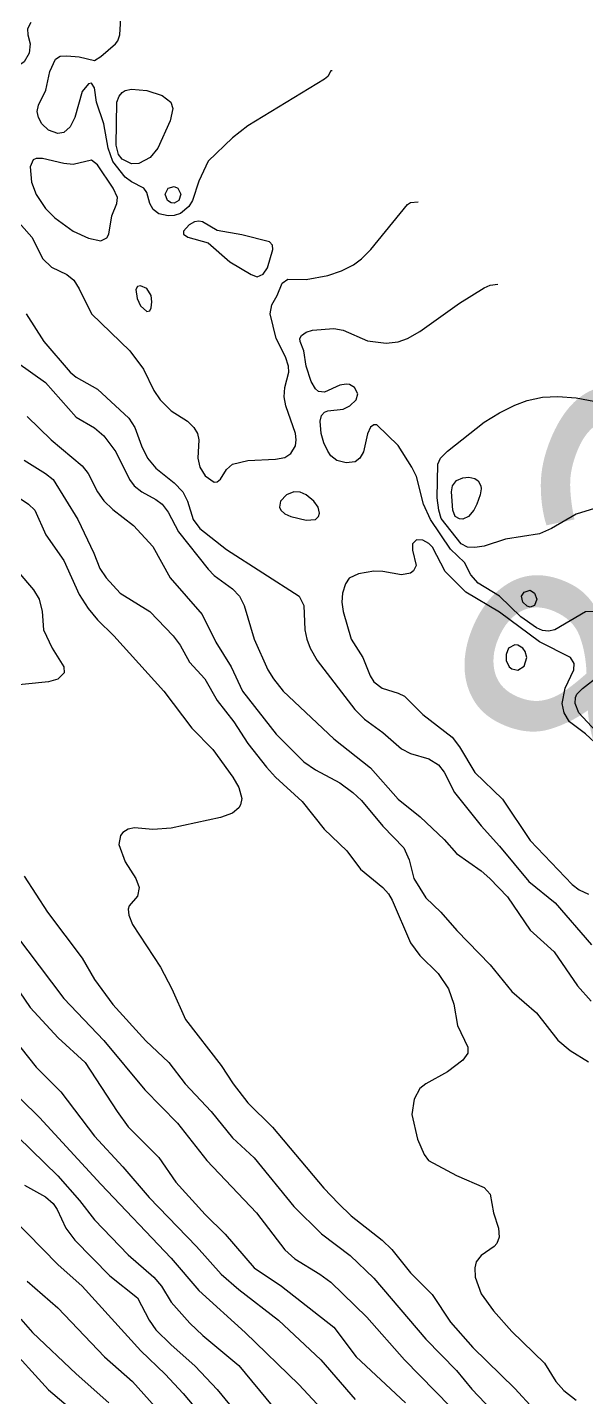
# Model space of a CAD drawing. Extents: x 474277 to 475042, y 254928 to 255625.
# Drawn here: x 474999.08 to 475013.06, y 255213.35 to 255247.6 of the extents above; entities that cross this region are included whole.
import ezdxf

# ---------------------------------------------------------------- set-up
doc = ezdxf.new("R2010")
doc.units = 0
doc.header["$MEASUREMENT"] = 0
doc.layers.add('BaseMapV2_DTM_export_MonNov09090547073261 — entities', color=1, linetype='CONTINUOUS')
doc.styles.get("Standard").update_dxf_attribs({"font": 'romans.shx'})

msp = doc.modelspace()

# ---------------------------------------------------------------- linework, layer by layer
at = {"layer": 'BaseMapV2_DTM_export_MonNov09090547073261 — entities', "color": 15, "linetype": 'Continuous', "true_color": 0xb7484b}
for points in [[(475006.703, 255246.513, 82.25), (475006.664, 255246.513, 82.25), (475006.588, 255246.373, 82.25), (475006.511, 255246.307, 82.25), (475004.594, 255245.138, 82.25), (475004.211, 255244.839, 82.25), (475003.597, 255244.255, 82.25), (475003.367, 255243.759, 82.25), (475003.212, 255243.275, 82.25), (475003.118, 255243.121, 82.25), (475002.907, 255242.951, 82.25), (475002.754, 255242.898, 82.25), (475002.601, 255242.886, 82.25), (475002.37, 255242.939, 82.25), (475002.228, 255243.045, 82.25), (475002.146, 255243.198, 82.25), (475002.064, 255243.476, 82.25), (475001.99, 255243.581, 82.25), (475001.68, 255243.738, 82.25), (475001.527, 255243.857, 82.25), (475001.22, 255244.245, 82.25), (475001.099, 255244.578, 82.25), (475000.99, 255245.191, 82.25), (475000.809, 255245.728, 82.25), (475000.76, 255246.087, 82.25), (475000.684, 255246.203, 82.25), (475000.607, 255246.189, 82.25), (475000.454, 255245.996, 82.25), (475000.266, 255245.345, 82.25), (475000.147, 255245.114, 82.25), (474999.994, 255244.969, 82.25), (474999.84, 255244.946, 82.25), (474999.61, 255245.033, 82.25), (474999.443, 255245.192, 82.25), (474999.357, 255245.345, 82.25), (474999.328, 255245.498, 82.25), (474999.356, 255245.652, 82.25), (474999.545, 255246.035, 82.25), (474999.644, 255246.495, 82.25), (474999.785, 255246.802, 82.25), (474999.903, 255246.878, 82.25), (475000.07, 255246.892, 82.25), (475000.377, 255246.863, 82.25), (475000.76, 255246.774, 82.25), (475000.914, 255246.869, 82.25), (475001.28, 255247.185, 82.25), (475001.342, 255247.262, 82.25), (475001.396, 255247.415, 82.25), (475001.431, 255248.105, 82.25)], [(474999.165, 255247.722, 82.25), (474999.088, 255247.568, 82.25), (474999.091, 255247.415, 82.25), (474999.15, 255247.185, 82.25), (474999.123, 255246.955, 82.25), (474998.997, 255246.74, 82.25), (474998.843, 255246.628, 82.25), (474998.46, 255246.531, 82.25), (474998.307, 255246.543, 82.25), (474998.153, 255246.596, 82.25), (474997.948, 255246.725, 82.25), (474997.88, 255246.802, 82.25), (474997.817, 255246.955, 82.25), (474997.77, 255247.262, 82.25), (474997.693, 255247.338, 82.25), (474997.233, 255247.316, 82.25), (474996.926, 255247.386, 82.25), (474996.744, 255247.492, 82.25), (474996.39, 255247.827, 82.25)], [(475001.866, 255244.195, 82.5), (475001.68, 255244.187, 82.5), (475001.45, 255244.303, 82.5), (475001.357, 255244.425, 82.5), (475001.299, 255244.655, 82.5), (475001.319, 255245.728, 82.5), (475001.374, 255245.878, 82.5), (475001.45, 255245.972, 82.5), (475001.527, 255246.022, 82.5), (475001.68, 255246.059, 82.5), (475002.064, 255246.023, 82.5), (475002.447, 255245.901, 82.5), (475002.666, 255245.728, 82.5), (475002.719, 255245.575, 82.5), (475002.646, 255245.268, 82.5), (475002.34, 255244.578, 82.5), (475002.152, 255244.348, 82.5), (475001.866, 255244.195, 82.5)], [(475000.914, 255242.266, 82), (475001.067, 255242.337, 82), (475001.121, 255242.431, 82), (475001.196, 255242.891, 82), (475001.316, 255243.198, 82), (475001.332, 255243.351, 82), (475001.226, 255243.581, 82), (475000.837, 255244.162, 82), (475000.684, 255244.279, 82), (475000.224, 255244.177, 82), (474999.994, 255244.201, 82), (474999.457, 255244.325, 82), (474999.303, 255244.325, 82), (474999.227, 255244.29, 82), (474999.154, 255244.118, 82), (474999.182, 255243.735, 82), (474999.303, 255243.423, 82), (474999.533, 255243.077, 82), (474999.764, 255242.842, 82), (475000.224, 255242.506, 82), (475000.607, 255242.335, 82), (475000.914, 255242.266, 82)], [(475002.868, 255243.275, 82.5), (475002.754, 255243.209, 82.5), (475002.677, 255243.216, 82.5), (475002.58, 255243.275, 82.5), (475002.525, 255243.428, 82.5), (475002.601, 255243.578, 82.5), (475002.754, 255243.624, 82.5), (475002.838, 255243.581, 82.5), (475002.913, 255243.428, 82.5), (475002.868, 255243.275, 82.5)], [(474998.613, 255243.013, 82.25), (474999.19, 255242.354, 82.25), (474999.466, 255241.818, 82.25), (474999.687, 255241.607, 82.25), (475000.07, 255241.421, 82.25), (475000.24, 255241.281, 82.25), (475000.377, 255241.066, 82.25), (475000.684, 255240.441, 82.25), (475001.64, 255239.517, 82.25), (475001.98, 255239.057, 82.25), (475002.241, 255238.521, 82.25), (475002.398, 255238.291, 82.25), (475002.677, 255238.019, 82.25), (475003.085, 255237.754, 82.25), (475003.242, 255237.601, 82.25), (475003.33, 255237.447, 82.25), (475003.368, 255237.294, 82.25), (475003.34, 255236.834, 82.25), (475003.391, 255236.604, 82.25), (475003.521, 255236.388, 82.25), (475003.751, 255236.234, 82.25), (475003.827, 255236.243, 82.25), (475003.904, 255236.304, 82.25), (475004.057, 255236.547, 82.25), (475004.211, 255236.683, 82.25), (475004.594, 255236.77, 82.25), (475005.284, 255236.809, 82.25), (475005.514, 255236.848, 82.25), (475005.668, 255236.948, 82.25), (475005.785, 255237.141, 82.25), (475005.803, 255237.294, 82.25), (475005.782, 255237.447, 82.25), (475005.543, 255238.137, 82.25), (475005.496, 255238.367, 82.25), (475005.514, 255238.597, 82.25), (475005.616, 255238.981, 82.25), (475005.61, 255239.134, 82.25), (475005.534, 255239.364, 82.25), (475005.3, 255239.824, 82.25), (475005.148, 255240.438, 82.25), (475005.189, 255240.668, 82.25), (475005.327, 255240.898, 82.25), (475005.453, 255241.204, 82.25), (475005.591, 255241.306, 82.25), (475006.051, 255241.299, 82.25), (475006.588, 255241.399, 82.25), (475006.931, 255241.511, 82.25), (475007.229, 255241.664, 82.25), (475007.436, 255241.818, 82.25), (475007.666, 255242.048, 82.25), (475008.581, 255243.177, 82.25), (475008.658, 255243.22, 82.25), (475008.85, 255243.239, 82.25)], [(475004.977, 255241.429, 82), (475005.081, 255241.588, 82), (475005.216, 255242.048, 82), (475005.208, 255242.156, 82), (475005.131, 255242.239, 82), (475004.441, 255242.417, 82), (475003.827, 255242.52, 82), (475003.456, 255242.738, 82), (475003.367, 255242.758, 82), (475003.261, 255242.738, 82), (475003.124, 255242.661, 82), (475002.982, 255242.508, 82), (475002.986, 255242.431, 82), (475003.088, 255242.354, 82), (475003.597, 255242.214, 82), (475004.138, 255241.741, 82), (475004.671, 255241.421, 82), (475004.824, 255241.368, 82), (475004.977, 255241.429, 82)], [(475013.259, 255233.001, 82.5), (475013.028, 255232.988, 82.5), (475012.267, 255232.54, 82.5), (475012.108, 255232.508, 82.5), (475011.955, 255232.523, 82.5), (475011.802, 255232.594, 82.5), (475011.418, 255232.863, 82.5), (475010.882, 255233.379, 82.5), (475010.345, 255233.706, 82.5), (475010.164, 255233.92, 82.5), (475010.003, 255234.227, 82.5), (475009.655, 255234.559, 82.5), (475009.159, 255235.3, 82.5), (475008.983, 255235.684, 82.5), (475008.806, 255236.374, 82.5), (475008.693, 255236.604, 82.5), (475008.351, 255237.147, 82.5), (475007.815, 255237.663, 82.5), (475007.738, 255237.668, 82.5), (475007.661, 255237.611, 82.5), (475007.584, 255237.437, 82.5), (475007.479, 255236.987, 82.5), (475007.391, 255236.834, 82.5), (475007.278, 255236.743, 82.5), (475007.048, 255236.719, 82.5), (475006.818, 255236.775, 82.5), (475006.664, 255236.89, 82.5), (475006.588, 255237.004, 82.5), (475006.488, 255237.217, 82.5), (475006.425, 255237.447, 82.5), (475006.399, 255237.754, 82.5), (475006.434, 255237.9, 82.5), (475006.511, 255237.98, 82.5), (475006.588, 255238.012, 82.5), (475006.97, 255238.061, 82.5), (475007.139, 255238.137, 82.5), (475007.301, 255238.291, 82.5), (475007.342, 255238.444, 82.5), (475007.26, 255238.597, 82.5), (475007.129, 255238.674, 82.5), (475007.048, 255238.686, 82.5), (475006.894, 255238.656, 82.5), (475006.511, 255238.479, 82.5), (475006.358, 255238.502, 82.5), (475006.281, 255238.563, 82.5), (475006.176, 255238.751, 82.5), (475006.052, 255239.134, 82.5), (475005.995, 255239.517, 82.5), (475005.898, 255239.748, 82.5), (475005.895, 255239.824, 82.5), (475005.935, 255239.901, 82.5), (475006.051, 255239.984, 82.5), (475006.204, 255240.028, 82.5), (475006.741, 255240.077, 82.5), (475006.971, 255240.035, 82.5), (475007.584, 255239.768, 82.5), (475008.045, 255239.708, 82.5), (475008.351, 255239.744, 82.5), (475008.581, 255239.827, 82.5), (475008.888, 255239.995, 82.5), (475009.885, 255240.705, 82.5), (475010.498, 255241.094, 82.5), (475010.652, 255241.159, 82.5), (475010.843, 255241.181, 82.5)], [(475002.064, 255240.498, 82), (475002.14, 255240.519, 82), (475002.174, 255240.591, 82), (475002.196, 255240.744, 82), (475002.175, 255240.898, 82), (475002.064, 255241.073, 82), (475001.91, 255241.139, 82), (475001.834, 255241.123, 82), (475001.791, 255241.051, 82), (475001.828, 255240.821, 82), (475001.91, 255240.644, 82), (475002.064, 255240.498, 82)], [(474999.054, 255240.438, 82.5), (474999.49, 255239.748, 82.5), (475000.147, 255238.984, 82.5), (475000.3, 255238.859, 82.5), (475000.837, 255238.556, 82.5), (475001.617, 255237.831, 82.5), (475001.771, 255237.601, 82.5), (475001.93, 255237.141, 82.5), (475002.085, 255236.834, 82.5), (475002.294, 255236.583, 82.5), (475002.754, 255236.216, 82.5), (475002.968, 255235.99, 82.5), (475003.081, 255235.76, 82.5), (475003.224, 255235.3, 82.5), (475003.394, 255235.07, 82.5), (475004.057, 255234.553, 82.5), (475005.872, 255233.383, 82.5), (475005.994, 255233.153, 82.5), (475006.017, 255232.54, 82.5), (475006.062, 255232.31, 82.5), (475006.148, 255232.08, 82.5), (475006.325, 255231.773, 82.5), (475007.266, 255230.546, 82.5), (475007.508, 255230.305, 82.5), (475007.968, 255229.975, 82.5), (475008.428, 255229.565, 82.5), (475008.658, 255229.45, 82.5), (475009.118, 255229.315, 82.5), (475009.36, 255229.166, 82.5), (475009.501, 255228.981, 82.5), (475009.756, 255228.476, 82.5), (475010.421, 255227.641, 82.5), (475010.882, 255227.134, 82.5), (475011.611, 255226.252, 82.5), (475012.274, 255225.716, 82.5), (475013.182, 255224.667, 82.5)], [(474998.843, 255239.215, 82.75), (474999.533, 255238.726, 82.75), (475000.3, 255237.857, 82.75), (475000.76, 255237.594, 82.75), (475000.99, 255237.393, 82.75), (475001.293, 255236.987, 82.75), (475001.635, 255236.297, 82.75), (475001.749, 255236.144, 82.75), (475001.94, 255235.99, 82.75), (475002.294, 255235.799, 82.75), (475002.448, 255235.684, 82.75), (475002.601, 255235.48, 82.75), (475002.855, 255234.994, 82.75), (475003.597, 255234.056, 82.75), (475003.751, 255233.9, 82.75), (475004.211, 255233.562, 82.75), (475004.383, 255233.383, 82.75), (475004.496, 255233.153, 82.75), (475004.748, 255232.31, 82.75), (475005.092, 255231.543, 82.75), (475005.23, 255231.313, 82.75), (475005.476, 255231.006, 82.75), (475006.741, 255229.814, 82.75), (475007.655, 255229.09, 82.75), (475008.351, 255228.308, 82.75), (475008.896, 255227.863, 82.75), (475009.501, 255227.297, 82.75), (475009.808, 255226.953, 82.75), (475010.421, 255226.521, 82.75), (475010.643, 255226.329, 82.75), (475011.084, 255225.869, 82.75), (475011.648, 255225.031, 82.75), (475012.246, 255224.489, 82.75), (475012.833, 255223.645, 82.75), (475013.171, 255223.262, 82.75)], [(475013.259, 255235.573, 82.75), (475012.798, 255235.432, 82.75), (475012.184, 255235.07, 82.75), (475011.878, 255234.944, 82.75), (475011.035, 255234.808, 82.75), (475010.498, 255234.636, 82.75), (475010.268, 255234.598, 82.75), (475010.08, 255234.61, 82.75), (475009.922, 255234.687, 82.75), (475009.425, 255235.324, 82.75), (475009.365, 255235.53, 82.75), (475009.325, 255235.837, 82.75), (475009.343, 255236.68, 82.75), (475009.406, 255236.834, 82.75), (475009.578, 255237.011, 82.75), (475010.498, 255237.731, 82.75), (475010.882, 255237.969, 82.75), (475011.265, 255238.158, 82.75), (475011.572, 255238.273, 82.75), (475011.955, 255238.353, 82.75), (475012.338, 255238.374, 82.75), (475012.798, 255238.338, 82.75), (475013.412, 255238.223, 82.75)], [(474999.073, 255237.87, 83), (474999.673, 255237.294, 83), (475000.454, 255236.64, 83), (475000.603, 255236.45, 83), (475000.831, 255235.99, 83), (475000.99, 255235.768, 83), (475001.22, 255235.549, 83), (475001.734, 255235.147, 83), (475002.217, 255234.621, 83), (475002.652, 255233.843, 83), (475003.453, 255232.923, 83), (475003.792, 255232.233, 83), (475004.172, 255231.62, 83), (475004.456, 255231.006, 83), (475005.298, 255229.933, 83), (475005.988, 255229.243, 83), (475006.281, 255229.041, 83), (475006.894, 255228.716, 83), (475007.215, 255228.476, 83), (475007.431, 255228.271, 83), (475007.964, 255227.633, 83), (475008.488, 255227.096, 83), (475008.626, 255226.789, 83), (475008.742, 255226.329, 83), (475009.041, 255225.846, 83), (475009.418, 255225.486, 83), (475009.812, 255225.026, 83), (475010.652, 255224.164, 83), (475011.188, 255223.499, 83), (475011.802, 255222.971, 83), (475012.338, 255222.288, 83), (475012.645, 255222.025, 83), (475013.105, 255221.746, 83)], [(474998.997, 255236.779, 83.25), (474999.538, 255236.45, 83.25), (474999.723, 255236.297, 83.25), (475000.346, 255235.3, 83.25), (475000.745, 255234.457, 83.25), (475000.893, 255234.073, 83.25), (475001.049, 255233.843, 83.25), (475001.403, 255233.46, 83.25), (475002.139, 255233, 83.25), (475002.724, 255232.387, 83.25), (475002.904, 255232.157, 83.25), (475003.137, 255231.734, 83.25), (475003.52, 255231.313, 83.25), (475003.824, 255230.776, 83.25), (475004.242, 255230.24, 83.25), (475004.594, 255229.696, 83.25), (475005.054, 255229.11, 83.25), (475005.284, 255228.857, 83.25), (475005.947, 255228.246, 83.25), (475006.503, 255227.556, 83.25), (475007.063, 255227.019, 83.25), (475007.407, 255226.559, 83.25), (475007.964, 255226.099, 83.25), (475008.103, 255225.946, 83.25), (475008.198, 255225.786, 83.25), (475008.661, 255224.719, 83.25), (475008.888, 255224.397, 83.25), (475009.346, 255223.952, 83.25), (475009.609, 255223.569, 83.25), (475009.739, 255223.185, 83.25), (475009.834, 255222.649, 83.25), (475010.091, 255222.112, 83.25), (475010.088, 255221.959, 83.25), (475009.961, 255221.788, 83.25), (475009.578, 255221.492, 83.25), (475009.043, 255221.192, 83.25), (475008.888, 255221.072, 83.25), (475008.749, 255220.808, 83.25), (475008.691, 255220.425, 83.25), (475008.832, 255219.812, 83.25), (475008.999, 255219.428, 83.25), (475009.105, 255219.275, 83.25), (475009.808, 255218.904, 83.25), (475010.498, 255218.603, 83.25), (475010.648, 255218.432, 83.25), (475010.734, 255217.971, 83.25), (475010.854, 255217.588, 83.25), (475010.871, 255217.358, 83.25), (475010.814, 255217.205, 83.25), (475010.748, 255217.128, 83.25), (475010.419, 255216.898, 83.25), (475010.297, 255216.745, 83.25), (475010.266, 255216.591, 83.25), (475010.271, 255216.361, 83.25), (475010.421, 255215.944, 83.25), (475010.728, 255215.52, 83.25), (475011.188, 255214.999, 83.25), (475012.01, 255214.214, 83.25), (475012.292, 255213.754, 83.25), (475012.486, 255213.524, 83.25), (475012.798, 255213.289, 83.25)], [(475010.11, 255235.377, 83), (475009.961, 255235.309, 83), (475009.885, 255235.312, 83), (475009.776, 255235.377, 83), (475009.716, 255235.53, 83), (475009.682, 255235.99, 83), (475009.705, 255236.144, 83), (475009.808, 255236.275, 83), (475009.961, 255236.339, 83), (475010.115, 255236.355, 83), (475010.268, 255236.322, 83), (475010.345, 255236.269, 83), (475010.415, 255236.144, 83), (475010.423, 255236.067, 83), (475010.401, 255235.914, 83), (475010.317, 255235.684, 83), (475010.238, 255235.53, 83), (475010.11, 255235.377, 83)], [(474998.65, 255235.99, 83.5), (474999.108, 255235.684, 83.5), (474999.268, 255235.53, 83.5), (474999.545, 255234.917, 83.5), (474999.994, 255234.273, 83.5), (475000.377, 255233.424, 83.5), (475000.604, 255233.077, 83.5), (475000.837, 255232.793, 83.5), (475001.244, 255232.387, 83.5), (475002.488, 255231.006, 83.5), (475003.188, 255230.086, 83.5), (475003.719, 255229.55, 83.5), (475004.213, 255228.859, 83.5), (475004.364, 255228.599, 83.5), (475004.438, 255228.323, 83.5), (475004.41, 255228.169, 83.5), (475004.364, 255228.094, 83.5), (475004.211, 255227.96, 83.5), (475003.904, 255227.849, 83.5), (475002.677, 255227.58, 83.5), (475002.217, 255227.554, 83.5), (475001.757, 255227.588, 83.5), (475001.604, 255227.56, 83.5), (475001.464, 255227.479, 83.5), (475001.406, 255227.403, 83.5), (475001.364, 255227.173, 83.5), (475001.527, 255226.743, 83.5), (475001.793, 255226.329, 83.5), (475001.877, 255226.099, 83.5), (475001.834, 255225.884, 83.5), (475001.626, 255225.639, 83.5), (475001.603, 255225.562, 83.5), (475001.616, 255225.409, 83.5), (475001.707, 255225.179, 83.5), (475002.411, 255224.106, 83.5), (475002.69, 255223.569, 83.5), (475003.032, 255222.802, 83.5), (475003.926, 255221.652, 83.5), (475004.222, 255221.192, 83.5), (475004.594, 255220.72, 83.5), (475005.208, 255220.113, 83.5), (475006.494, 255218.585, 83.5), (475006.854, 255218.201, 83.5), (475007.174, 255217.895, 83.5), (475007.947, 255217.281, 83.5), (475008.189, 255217.051, 83.5), (475008.658, 255216.468, 83.5), (475009.195, 255215.93, 83.5), (475009.655, 255215.234, 83.5), (475010.213, 255214.598, 83.5), (475011.265, 255213.573, 83.5), (475011.742, 255213.064, 83.5)], [(475006.281, 255235.299, 82.25), (475006.358, 255235.371, 82.25), (475006.379, 255235.454, 82.25), (475006.348, 255235.607, 82.25), (475006.245, 255235.76, 82.25), (475006.051, 255235.918, 82.25), (475005.898, 255235.983, 82.25), (475005.744, 255235.989, 82.25), (475005.561, 255235.914, 82.25), (475005.408, 255235.76, 82.25), (475005.386, 255235.607, 82.25), (475005.418, 255235.53, 82.25), (475005.514, 255235.437, 82.25), (475005.668, 255235.371, 82.25), (475006.051, 255235.286, 82.25), (475006.281, 255235.299, 82.25)], [(475013.375, 255229.626, 82.25), (475013.028, 255229.942, 82.25), (475012.632, 255230.24, 82.25), (475012.497, 255230.47, 82.25), (475012.45, 255230.7, 82.25), (475012.526, 255231.083, 82.25), (475012.74, 255231.543, 82.25), (475012.746, 255231.696, 82.25), (475012.653, 255231.85, 82.25), (475011.878, 255232.239, 82.25), (475010.882, 255232.979, 82.25), (475010.038, 255233.48, 82.25), (475009.523, 255233.997, 82.25), (475009.209, 255234.61, 82.25), (475009.118, 255234.698, 82.25), (475008.965, 255234.779, 82.25), (475008.811, 255234.788, 82.25), (475008.709, 255234.687, 82.25), (475008.705, 255234.534, 82.25), (475008.8, 255234.15, 82.25), (475008.735, 255234.015, 82.25), (475008.658, 255233.958, 82.25), (475008.428, 255233.916, 82.25), (475007.968, 255234.003, 82.25), (475007.738, 255234.004, 82.25), (475007.354, 255233.938, 82.25), (475007.124, 255233.829, 82.25), (475007.033, 255233.69, 82.25), (475006.959, 255233.46, 82.25), (475006.939, 255233.23, 82.25), (475006.971, 255233, 82.25), (475007.178, 255232.31, 82.25), (475007.462, 255231.85, 82.25), (475007.648, 255231.39, 82.25), (475007.738, 255231.244, 82.25), (475007.952, 255231.083, 82.25), (475008.351, 255230.96, 82.25), (475008.505, 255230.882, 82.25), (475008.965, 255230.424, 82.25), (475009.698, 255229.856, 82.25), (475009.885, 255229.614, 82.25), (475010.268, 255228.978, 82.25), (475010.958, 255228.307, 82.25), (475011.648, 255227.277, 82.25), (475012.698, 255226.176, 82.25), (475012.875, 255226.038, 82.25), (475013.105, 255225.93, 82.25)], [(474998.84, 255233.997, 83.75), (474999.231, 255233.537, 83.75), (474999.378, 255233.307, 83.75), (474999.454, 255233, 83.75), (474999.484, 255232.54, 83.75), (474999.702, 255232.08, 83.75), (474999.99, 255231.62, 83.75), (475000, 255231.466, 83.75), (474999.84, 255231.306, 83.75), (474999.61, 255231.241, 83.75), (474998.46, 255231.128, 83.75)], [(475011.757, 255233.153, 82.75), (475011.648, 255233.11, 82.75), (475011.572, 255233.132, 82.75), (475011.464, 255233.23, 82.75), (475011.428, 255233.383, 82.75), (475011.495, 255233.486, 82.75), (475011.648, 255233.531, 82.75), (475011.759, 255233.46, 82.75), (475011.814, 255233.307, 82.75), (475011.757, 255233.153, 82.75)], [(475011.342, 255231.537, 82), (475011.495, 255231.629, 82), (475011.563, 255231.85, 82), (475011.521, 255232.003, 82), (475011.462, 255232.08, 82), (475011.342, 255232.159, 82), (475011.265, 255232.167, 82), (475011.108, 255232.08, 82), (475011.048, 255231.927, 82), (475011.052, 255231.773, 82), (475011.12, 255231.62, 82), (475011.188, 255231.564, 82), (475011.342, 255231.537, 82)], [(475013.719, 255229.539, 82.5), (475012.865, 255230.47, 82.5), (475012.771, 255230.7, 82.5), (475012.782, 255230.853, 82.5), (475012.818, 255230.93, 82.5), (475012.952, 255231.072, 82.5), (475013.36, 255231.39, 82.5)], [(474998.997, 255226.381, 83.75), (474999.587, 255225.486, 83.75), (475000.454, 255224.332, 83.75), (475000.76, 255223.798, 83.75), (475001.22, 255223.177, 83.75), (475002.046, 255222.265, 83.75), (475002.618, 255221.729, 83.75), (475003.021, 255221.192, 83.75), (475003.674, 255220.502, 83.75), (475004.211, 255219.84, 83.75), (475004.747, 255219.34, 83.75), (475005.744, 255218.13, 83.75), (475006.434, 255217.443, 83.75), (475007.149, 255216.898, 83.75), (475007.738, 255216.334, 83.75), (475009.041, 255214.813, 83.75), (475009.808, 255214.026, 83.75), (475010.191, 255213.557, 83.75), (475011.342, 255212.35, 83.75)], [(474998.479, 255225.332, 84), (474999.994, 255223.323, 84), (475000.99, 255222.276, 84), (475002.014, 255221.039, 84), (475002.831, 255220.208, 84), (475003.565, 255219.275, 84), (475004.808, 255217.971, 84), (475005.514, 255217.047, 84), (475005.767, 255216.821, 84), (475006.389, 255216.438, 84), (475006.664, 255216.235, 84), (475007.563, 255215.364, 84), (475008.507, 255214.291, 84), (475009.655, 255213.117, 84)], [(474998.884, 255223.492, 84.25), (474999.15, 255223.104, 84.25), (474999.853, 255222.342, 84.25), (475000.528, 255221.729, 84.25), (475001.322, 255220.502, 84.25), (475001.604, 255220.119, 84.25), (475002.363, 255219.352, 84.25), (475002.795, 255218.738, 84.25), (475003.521, 255217.925, 84.25), (475004.021, 255217.435, 84.25), (475004.747, 255216.597, 84.25), (475005.435, 255216.131, 84.25), (475006.741, 255215.111, 84.25), (475007.301, 255214.368, 84.25), (475008.536, 255213.218, 84.25)], [(474998.537, 255222.579, 84.5), (474999.303, 255221.607, 84.5), (474999.917, 255220.99, 84.5), (475000.76, 255219.888, 84.5), (475001.47, 255219.122, 84.5), (475002.122, 255218.355, 84.5), (475003.309, 255217.128, 84.5), (475003.928, 255216.438, 84.5), (475004.365, 255216.055, 84.5), (475005.356, 255215.288, 84.5), (475006.415, 255214.291, 84.5), (475007.278, 255213.298, 84.5)], [(474998.92, 255220.812, 84.75), (474999.388, 255220.348, 84.75), (475000.914, 255218.681, 84.75), (475002.677, 255216.831, 84.75), (475003.367, 255216.029, 84.75), (475004.526, 255214.981, 84.75), (475005.865, 255213.678, 84.75), (475006.664, 255212.822, 84.75)], [(474998.843, 255219.87, 85), (474999.84, 255218.894, 85), (475000.384, 255218.278, 85), (475000.76, 255217.789, 85), (475001.604, 255216.919, 85), (475002.246, 255216.361, 85), (475002.435, 255216.131, 85), (475002.677, 255215.738, 85), (475003.143, 255215.211, 85), (475003.467, 255214.904, 85), (475004.364, 255214.154, 85), (475005.199, 255213.141, 85)], [(474999.013, 255218.662, 85.25), (474999.533, 255218.369, 85.25), (474999.73, 255218.201, 85.25), (474999.83, 255218.048, 85.25), (475000.041, 255217.588, 85.25), (475000.27, 255217.281, 85.25), (475001.144, 255216.393, 85.25), (475001.834, 255215.846, 85.25), (475002.129, 255215.288, 85.25), (475002.294, 255215.046, 85.25), (475002.667, 255214.674, 85.25), (475003.276, 255214.138, 85.25), (475003.827, 255213.551, 85.25), (475004.441, 255212.8, 85.25)], [(474998.69, 255217.849, 85.5), (474999.84, 255216.674, 85.5), (475000.451, 255216.131, 85.5), (475001.913, 255214.521, 85.5), (475002.524, 255213.937, 85.5), (475002.974, 255213.448, 85.5), (475003.904, 255212.342, 85.5)], [(474999.073, 255216.262, 85.75), (474999.84, 255215.596, 85.75), (475001.007, 255214.368, 85.75), (475001.709, 255213.754, 85.75), (475002.907, 255212.413, 85.75)], [(474998.92, 255215.313, 86), (474999.207, 255214.981, 86), (475000.3, 255213.941, 86), (475001.12, 255213.218, 86)], [(474998.537, 255214.723, 86.25), (474999.61, 255213.541, 86.25), (475000.377, 255212.893, 86.25)]]:
    msp.add_polyline3d(points, dxfattribs=at)

# ---------------------------------------------------------------- texts
at = {"layer": 'BaseMapV2_DTM_export_MonNov09090547073261 — entities', "color": 250, "true_color": 0x323232, "insert": (475015.881, 255227.422), "char_height": 0.2, "width": 17.61571, "attachment_point": 7, "rotation": 67.5136}
msp.add_mtext('\\fOpen Sans|i0|b0;\\H7.02279;83\\~m', dxfattribs=at)

doc.saveas('drawing.dxf')
